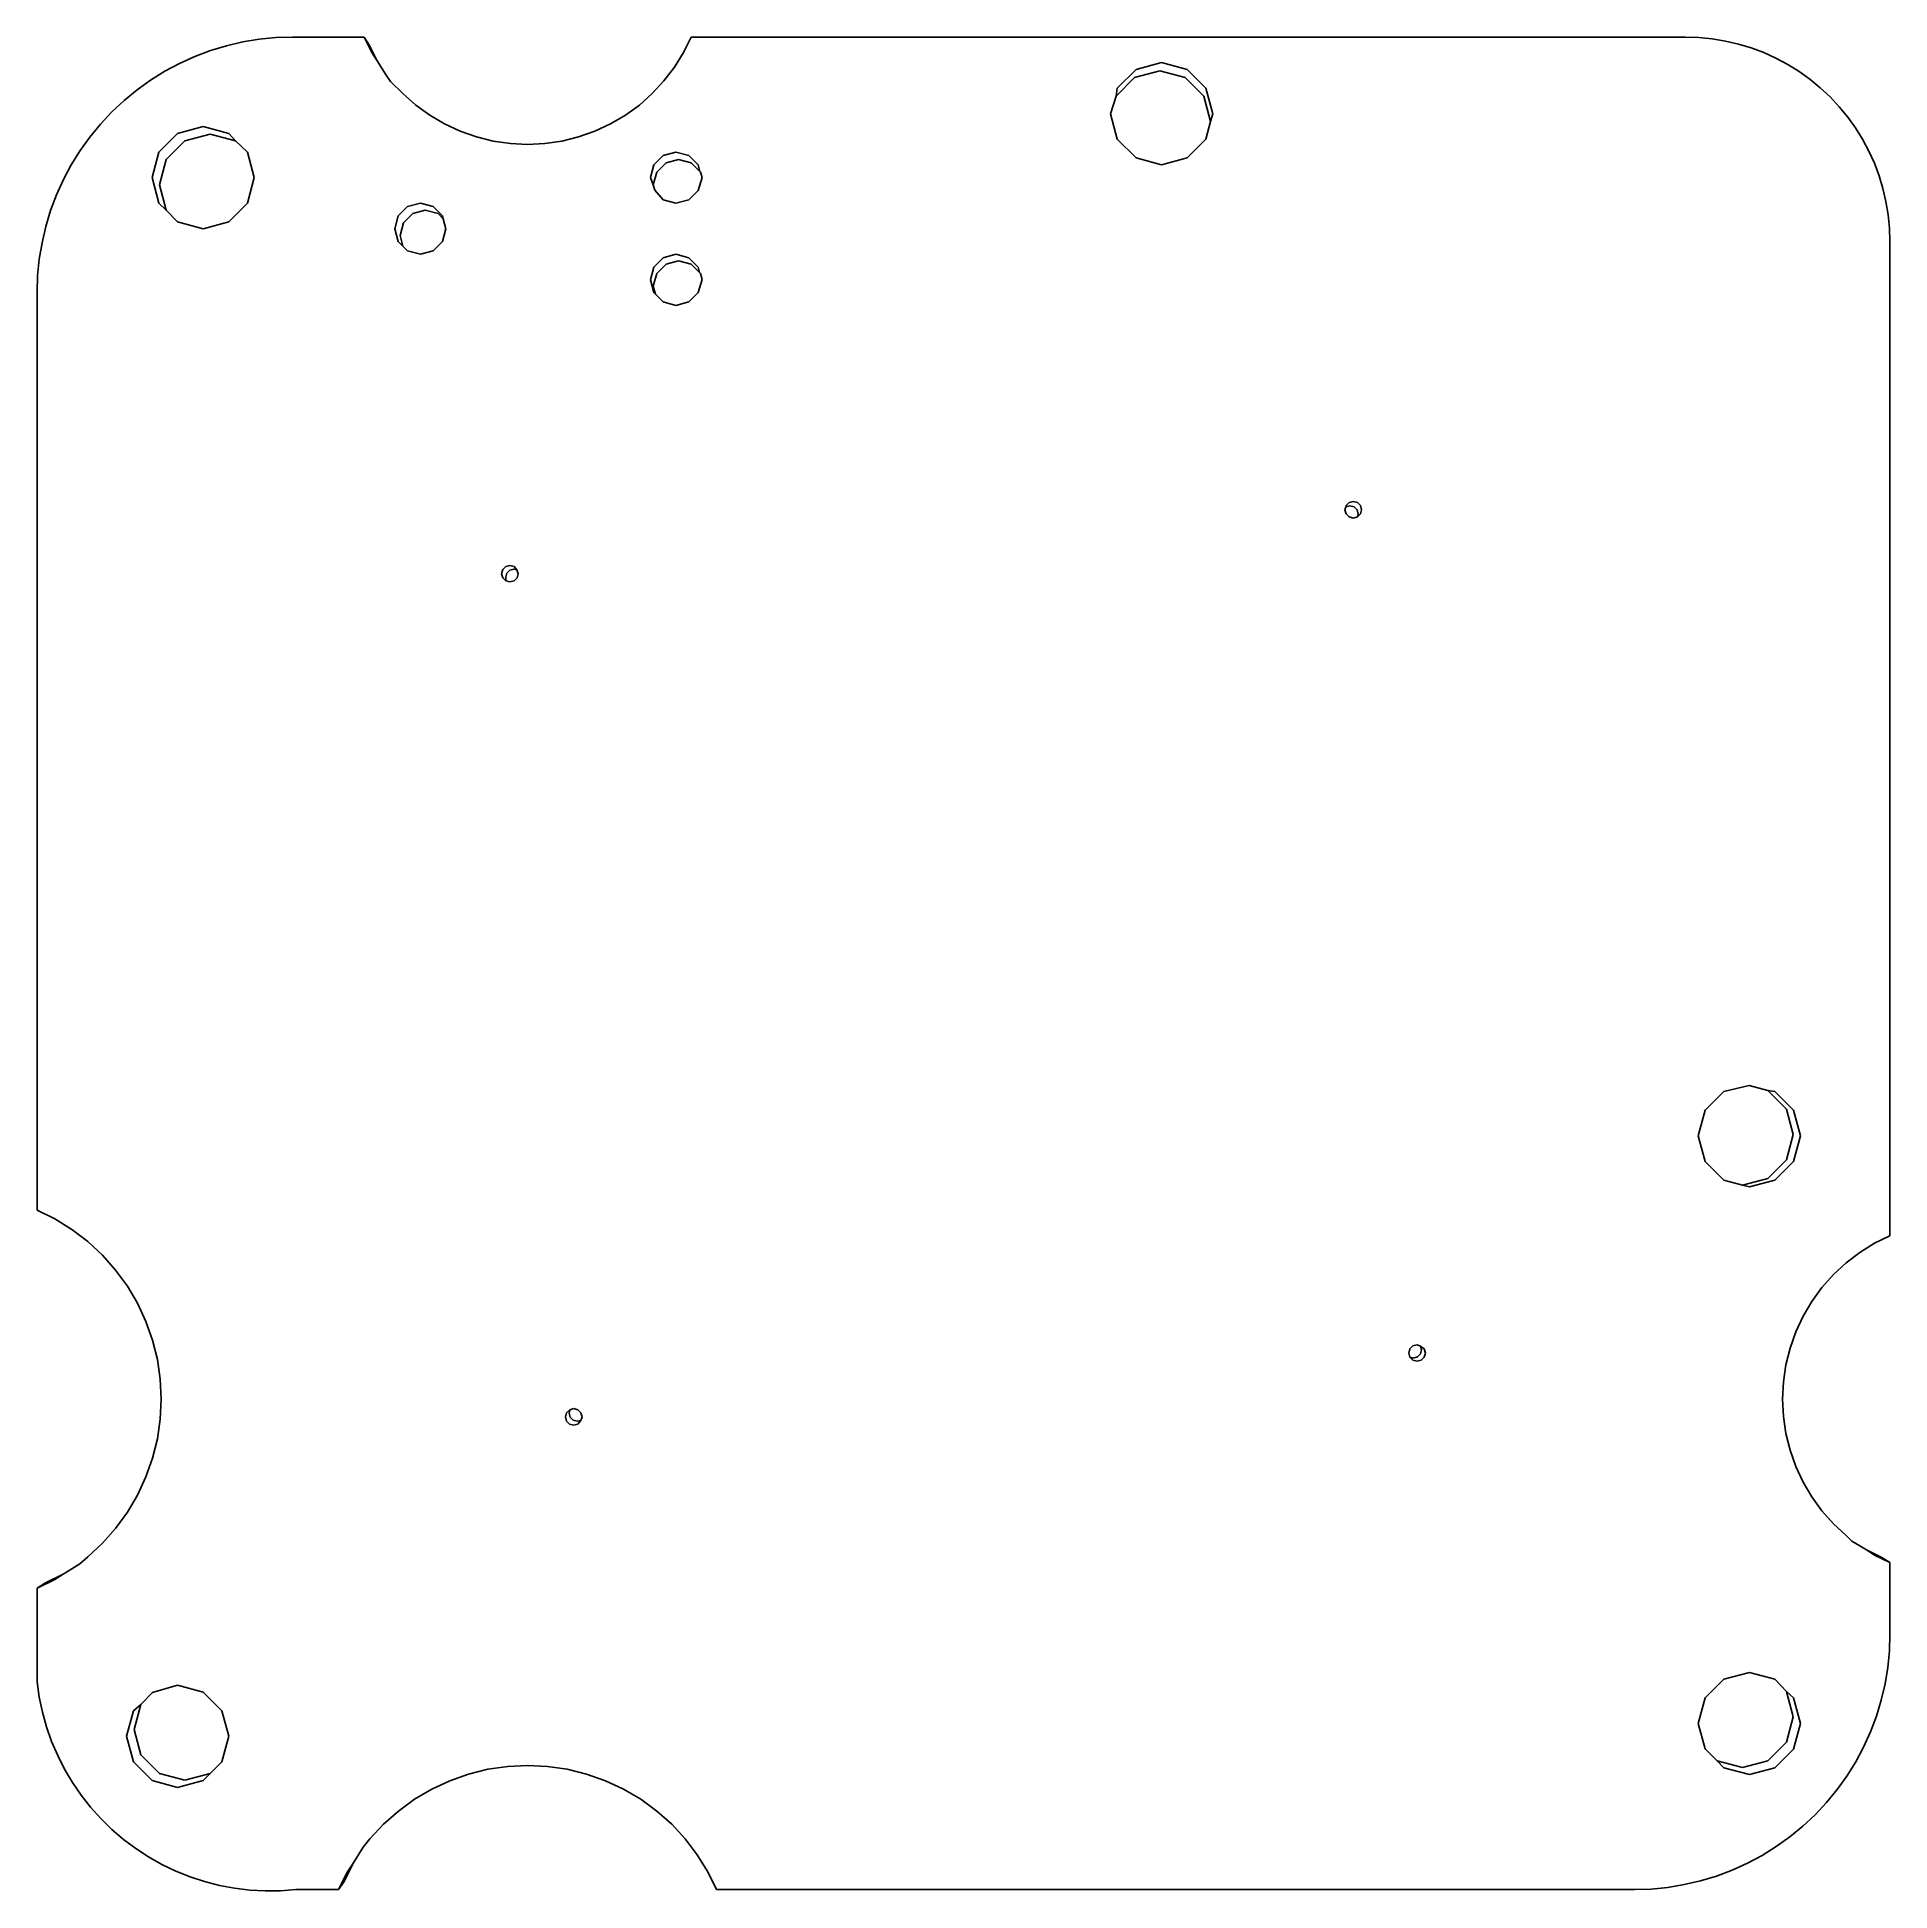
# Model space of a CAD drawing. Extents: x -28 to 27.2, y -27 to 28.3.
import ezdxf

# ---------------------------------------------------------------- set-up
doc = ezdxf.new("R2010")
doc.units = 0
doc.header["$MEASUREMENT"] = 0
doc.layers.get('0').update_dxf_attribs({"linetype": 'CONTINUOUS'})

msp = doc.modelspace()

# ---------------------------------------------------------------- linework, layer by layer
for p, q in [((-21.398, 28.26), (-21.89, 28.179)), ((-20.902, 28.309), (-21.398, 28.26)), ((-20.404, 28.325), (-20.902, 28.309)), ((-18.274, 28.325), (-20.404, 28.325)), ((-18.274, 28.325), (-18.047, 27.864)), ((-18.274, 28.325), (-18.113, 28.075)), ((-8.752, 27.864), (-8.525, 28.325)), ((21.12, 28.325), (-8.525, 28.325)), ((21.519, 28.312), (21.12, 28.325)), ((21.916, 28.273), (21.519, 28.312)), ((22.309, 28.208), (21.916, 28.273)), ((22.698, 28.118), (22.309, 28.208)), ((-23.319, 27.745), (-23.774, 27.54)), ((-22.853, 27.921), (-23.319, 27.745)), ((-22.376, 28.066), (-22.853, 27.921)), ((-21.89, 28.179), (-22.376, 28.066)), ((-18.113, 28.075), (-17.888, 27.618)), ((-18.047, 27.864), (-17.888, 27.618)), ((-9.023, 27.427), (-8.752, 27.864)), ((23.079, 28.002), (22.698, 28.118)), ((23.453, 27.861), (23.079, 28.002)), ((23.816, 27.697), (23.453, 27.861)), ((24.168, 27.509), (23.816, 27.697)), ((-24.213, 27.305), (-24.637, 27.041)), ((-23.774, 27.54), (-24.213, 27.305)), ((-17.888, 27.618), (-17.619, 27.185)), ((-17.619, 27.185), (-17.482, 27.005)), ((-9.334, 27.018), (-9.023, 27.427)), ((4.697, 27.118), (4.144, 26.565)), ((4.739, 27.359), (4.181, 26.802)), ((5.452, 27.32), (4.697, 27.118)), ((5.501, 27.563), (4.739, 27.359)), ((6.208, 27.118), (5.452, 27.32)), ((6.263, 27.359), (5.501, 27.563)), ((6.76, 26.565), (6.208, 27.118)), ((6.821, 26.802), (6.263, 27.359)), ((24.506, 27.298), (24.168, 27.509)), ((24.831, 27.066), (24.506, 27.298)), ((-25.042, 26.751), (-25.427, 26.435)), ((-24.637, 27.041), (-25.042, 26.751)), ((-17.482, 27.005), (-17.115, 26.641)), ((-17.115, 26.641), (-16.731, 26.299)), ((-10.068, 26.299), (-9.684, 26.641)), ((-9.684, 26.641), (-9.334, 27.018)), ((4.144, 26.565), (3.977, 26.04)), ((4.181, 26.802), (4.144, 26.565)), ((6.963, 25.81), (6.76, 26.565)), ((7.025, 26.04), (6.821, 26.802)), ((25.139, 26.813), (24.831, 27.066)), ((25.43, 26.54), (25.139, 26.813)), ((25.703, 26.249), (25.43, 26.54)), ((-25.791, 26.094), (-26.132, 25.73)), ((-25.427, 26.435), (-25.791, 26.094)), ((-16.731, 26.299), (-16.315, 25.997)), ((-16.315, 25.997), (-15.872, 25.736)), ((-10.927, 25.736), (-10.484, 25.997)), ((-10.484, 25.997), (-10.068, 26.299)), ((3.977, 26.04), (4.181, 25.278)), ((6.963, 25.81), (7.025, 26.04)), ((25.956, 25.941), (25.703, 26.249)), ((-26.132, 25.73), (-26.448, 25.345)), ((-23.832, 25.455), (-24.39, 24.897)), ((-23.07, 25.659), (-23.832, 25.455)), ((-22.867, 25.432), (-23.622, 25.23)), ((-22.308, 25.455), (-23.07, 25.659)), ((-22.111, 25.23), (-22.867, 25.432)), ((-22.111, 25.23), (-22.308, 25.455)), ((-15.872, 25.736), (-15.406, 25.519)), ((-15.406, 25.519), (-14.921, 25.348)), ((-11.878, 25.348), (-11.393, 25.519)), ((-11.393, 25.519), (-10.927, 25.736)), ((6.821, 25.278), (6.963, 25.81)), ((26.188, 25.616), (25.956, 25.941)), ((26.399, 25.278), (26.188, 25.616)), ((-26.739, 24.939), (-27.002, 24.516)), ((-26.448, 25.345), (-26.739, 24.939)), ((-24.39, 24.897), (-24.594, 24.135)), ((-23.622, 25.23), (-24.175, 24.677)), ((-21.751, 24.897), (-22.111, 25.23)), ((-21.547, 24.135), (-21.751, 24.897)), ((-14.921, 25.348), (-14.422, 25.225)), ((-14.422, 25.225), (-13.913, 25.15)), ((-13.913, 25.15), (-13.4, 25.125)), ((-13.4, 25.125), (-12.886, 25.15)), ((-12.886, 25.15), (-12.377, 25.225)), ((-12.377, 25.225), (-11.878, 25.348)), ((-8.975, 24.897), (-9.356, 24.795)), ((-8.594, 24.795), (-8.975, 24.897)), ((4.181, 25.278), (4.739, 24.72)), ((6.263, 24.72), (6.821, 25.278)), ((26.587, 24.926), (26.399, 25.278)), ((26.751, 24.563), (26.587, 24.926)), ((-27.002, 24.516), (-27.237, 24.076)), ((-24.175, 24.677), (-24.377, 23.922)), ((-9.635, 24.516), (-9.737, 24.135)), ((-9.356, 24.795), (-9.635, 24.516)), ((-9.273, 24.576), (-9.55, 24.299)), ((-8.896, 24.677), (-9.273, 24.576)), ((-8.518, 24.576), (-8.896, 24.677)), ((-8.315, 24.516), (-8.594, 24.795)), ((-8.263, 24.32), (-8.518, 24.576)), ((-8.263, 24.32), (-8.315, 24.516)), ((4.739, 24.72), (5.501, 24.516)), ((5.501, 24.516), (6.263, 24.72)), ((26.892, 24.189), (26.751, 24.563)), ((-27.237, 24.076), (-27.443, 23.622)), ((-24.594, 24.135), (-24.39, 23.373)), ((-24.377, 23.922), (-24.175, 23.167)), ((-21.751, 23.373), (-21.547, 24.135)), ((-9.737, 24.135), (-9.651, 23.922)), ((-9.55, 24.299), (-9.651, 23.922)), ((-9.651, 23.922), (-9.608, 23.761)), ((-8.315, 23.754), (-8.199, 24.139)), ((-8.242, 24.299), (-8.263, 24.32)), ((-8.199, 24.139), (-8.242, 24.299)), ((27.008, 23.808), (26.892, 24.189)), ((27.098, 23.419), (27.008, 23.808)), ((-27.443, 23.622), (-27.618, 23.155)), ((-24.39, 23.373), (-24.175, 23.167)), ((-22.308, 22.815), (-21.751, 23.373)), ((-16.975, 23.271), (-17.254, 22.992)), ((-16.594, 23.373), (-16.975, 23.271)), ((-16.213, 23.271), (-16.594, 23.373)), ((-15.934, 22.992), (-16.213, 23.271)), ((-9.608, 23.761), (-9.356, 23.475)), ((-9.356, 23.475), (-8.975, 23.373)), ((-8.975, 23.373), (-8.594, 23.475)), ((-8.594, 23.475), (-8.315, 23.754)), ((27.163, 23.026), (27.098, 23.419)), ((-27.763, 22.678), (-27.876, 22.193)), ((-27.618, 23.155), (-27.763, 22.678)), ((-24.175, 23.167), (-23.832, 22.815)), ((-23.832, 22.815), (-23.07, 22.611)), ((-23.07, 22.611), (-22.308, 22.815)), ((-17.254, 22.992), (-17.356, 22.611)), ((-17.102, 22.789), (-17.203, 22.411)), ((-16.825, 23.065), (-17.102, 22.789)), ((-16.448, 23.167), (-16.825, 23.065)), ((-16.07, 23.065), (-16.448, 23.167)), ((-15.912, 22.907), (-16.07, 23.065)), ((-15.912, 22.907), (-15.934, 22.992)), ((-15.832, 22.611), (-15.912, 22.907)), ((27.202, 22.629), (27.163, 23.026)), ((-27.876, 22.193), (-27.958, 21.701)), ((-17.356, 22.611), (-17.254, 22.23)), ((-17.254, 22.23), (-17.118, 22.094)), ((-17.203, 22.411), (-17.118, 22.094)), ((-16.213, 21.951), (-15.934, 22.23)), ((-15.934, 22.23), (-15.832, 22.611)), ((27.215, 22.23), (27.202, 22.629)), ((27.215, -7.415), (27.215, 22.23)), ((-27.958, 21.701), (-28.006, 21.205)), ((-17.118, 22.094), (-16.975, 21.951)), ((-16.975, 21.951), (-16.594, 21.849)), ((-16.594, 21.849), (-16.213, 21.951)), ((-9.356, 21.747), (-9.635, 21.468)), ((-8.975, 21.849), (-9.356, 21.747)), ((-8.896, 21.656), (-9.273, 21.555)), ((-8.594, 21.747), (-8.975, 21.849)), ((-8.518, 21.555), (-8.896, 21.656)), ((-8.315, 21.468), (-8.594, 21.747)), ((-28.006, 21.205), (-28.023, 20.706)), ((-9.635, 21.468), (-9.737, 21.087)), ((-9.737, 21.087), (-9.635, 20.706)), ((-9.55, 21.279), (-9.651, 20.901)), ((-9.273, 21.555), (-9.55, 21.279)), ((-8.273, 21.31), (-8.518, 21.555)), ((-8.273, 21.31), (-8.315, 21.468)), ((-8.315, 20.706), (-8.192, 21.093)), ((-8.242, 21.279), (-8.273, 21.31)), ((-8.192, 21.093), (-8.242, 21.279)), ((-28.023, 20.706), (-28.023, -6.653)), ((-9.651, 20.901), (-9.586, 20.657)), ((-9.635, 20.706), (-9.586, 20.657)), ((-9.586, 20.657), (-9.356, 20.427)), ((-8.594, 20.427), (-8.315, 20.706)), ((-9.356, 20.427), (-8.975, 20.325)), ((-8.975, 20.325), (-8.594, 20.427)), ((11.092, 14.444), (11.001, 14.354)), ((11.215, 14.478), (11.092, 14.444)), ((11.339, 14.444), (11.215, 14.478)), ((11.43, 14.354), (11.339, 14.444)), ((10.994, 14.317), (10.968, 14.23)), ((10.968, 14.23), (11.001, 14.106)), ((11.001, 14.354), (10.994, 14.317)), ((11.116, 14.35), (10.994, 14.317)), ((11.001, 14.106), (11.092, 14.016)), ((11.092, 14.016), (11.215, 13.983)), ((11.239, 14.317), (11.116, 14.35)), ((11.215, 13.983), (11.339, 14.016)), ((11.329, 14.227), (11.239, 14.317)), ((11.362, 14.104), (11.329, 14.227)), ((11.339, 14.016), (11.43, 14.106)), ((11.339, 14.016), (11.362, 14.104)), ((11.463, 14.23), (11.43, 14.354)), ((11.43, 14.106), (11.463, 14.23)), ((-14.142, 12.449), (-14.175, 12.325)), ((-14.175, 12.325), (-14.142, 12.202)), ((-14.051, 12.54), (-14.142, 12.449)), ((-14.142, 12.202), (-14.051, 12.111)), ((-13.928, 12.573), (-14.051, 12.54)), ((-14.05, 12.217), (-14.051, 12.111)), ((-14.017, 12.339), (-14.05, 12.217)), ((-13.927, 12.429), (-14.017, 12.339)), ((-13.804, 12.54), (-13.928, 12.573)), ((-13.805, 12.462), (-13.927, 12.429)), ((-13.716, 12.438), (-13.805, 12.462)), ((-13.716, 12.438), (-13.804, 12.54)), ((-13.804, 12.111), (-13.713, 12.202)), ((-13.68, 12.325), (-13.716, 12.438)), ((-13.713, 12.202), (-13.68, 12.325)), ((-14.051, 12.111), (-13.928, 12.078)), ((-13.928, 12.078), (-13.804, 12.111)), ((22.263, -3.117), (21.705, -3.675)), ((23.018, -2.94), (22.263, -3.117)), ((23.577, -3.089), (23.018, -2.94)), ((24.129, -3.642), (23.577, -3.089)), ((23.787, -3.117), (23.577, -3.089)), ((24.344, -3.675), (23.787, -3.117)), ((21.705, -3.675), (21.501, -4.437)), ((24.332, -4.397), (24.129, -3.642)), ((24.549, -4.437), (24.344, -3.675)), ((24.129, -5.152), (24.332, -4.397)), ((21.501, -4.437), (21.705, -5.198)), ((24.344, -5.198), (24.549, -4.437)), ((21.705, -5.198), (22.262, -5.758)), ((23.577, -5.705), (24.129, -5.152)), ((23.787, -5.756), (24.344, -5.198)), ((22.262, -5.758), (22.821, -5.908)), ((22.821, -5.908), (23.577, -5.705)), ((22.821, -5.908), (23.025, -5.96)), ((23.025, -5.96), (23.787, -5.756)), ((-27.489, -6.916), (-28.023, -6.653)), ((-26.984, -7.229), (-27.489, -6.916)), ((-26.511, -7.589), (-26.984, -7.229)), ((-26.075, -7.993), (-26.511, -7.589)), ((26.754, -7.642), (26.317, -7.913)), ((27.215, -7.415), (26.754, -7.642)), ((-25.68, -8.438), (-26.075, -7.993)), ((25.908, -8.224), (25.531, -8.574)), ((26.317, -7.913), (25.908, -8.224)), ((-25.33, -8.918), (-25.68, -8.438)), ((25.531, -8.574), (25.189, -8.958)), ((-25.028, -9.431), (-25.33, -8.918)), ((24.887, -9.374), (24.626, -9.817)), ((25.189, -8.958), (24.887, -9.374)), ((-24.777, -9.97), (-25.028, -9.431)), ((24.626, -9.817), (24.409, -10.283)), ((-24.58, -10.53), (-24.777, -9.97)), ((24.409, -10.283), (24.238, -10.768)), ((-24.437, -11.107), (-24.58, -10.53)), ((12.906, -10.789), (12.873, -10.913)), ((12.873, -10.913), (12.906, -11.035)), ((12.996, -10.698), (12.906, -10.789)), ((12.906, -11.035), (13.004, -11.062)), ((12.906, -11.035), (12.996, -11.127)), ((13.12, -10.665), (12.996, -10.698)), ((13.004, -11.062), (13.127, -11.029)), ((13.22, -10.705), (13.12, -10.665)), ((13.127, -11.029), (13.217, -10.939)), ((13.217, -10.939), (13.249, -10.816)), ((13.249, -10.816), (13.22, -10.705)), ((13.334, -10.789), (13.22, -10.705)), ((13.244, -11.127), (13.334, -11.036)), ((13.368, -10.913), (13.334, -10.789)), ((13.334, -11.036), (13.368, -10.913)), ((24.238, -10.768), (24.114, -11.267)), ((-24.351, -11.696), (-24.437, -11.107)), ((12.996, -11.127), (13.12, -11.16)), ((13.12, -11.16), (13.244, -11.127)), ((24.114, -11.267), (24.04, -11.776)), ((-24.322, -12.29), (-24.351, -11.696)), ((24.04, -11.776), (24.015, -12.29)), ((-24.351, -12.883), (-24.322, -12.29)), ((-12.237, -12.694), (-12.27, -12.817)), ((-12.136, -12.606), (-12.237, -12.694)), ((-12.136, -12.606), (-12.162, -12.704)), ((-12.162, -12.704), (-12.129, -12.827)), ((-12.023, -12.57), (-12.136, -12.606)), ((-11.899, -12.603), (-12.023, -12.57)), ((-11.808, -12.694), (-11.899, -12.603)), ((-11.775, -12.817), (-11.808, -12.694)), ((24.015, -12.29), (24.04, -12.803)), ((-24.437, -13.472), (-24.351, -12.883)), ((-12.27, -12.817), (-12.237, -12.941)), ((-12.237, -12.941), (-12.147, -13.032)), ((-12.147, -13.032), (-12.023, -13.065)), ((-12.129, -12.827), (-12.039, -12.917)), ((-12.039, -12.917), (-11.917, -12.95)), ((-12.023, -13.065), (-11.899, -13.032)), ((-11.917, -12.95), (-11.814, -12.922)), ((-11.899, -13.032), (-11.814, -12.922)), ((-11.814, -12.922), (-11.775, -12.817)), ((24.04, -12.803), (24.114, -13.312)), ((-24.58, -14.049), (-24.437, -13.472)), ((24.114, -13.312), (24.238, -13.811)), ((24.238, -13.811), (24.409, -14.296)), ((-24.777, -14.61), (-24.58, -14.049)), ((24.409, -14.296), (24.626, -14.762)), ((-25.028, -15.149), (-24.777, -14.61)), ((24.626, -14.762), (24.887, -15.205)), ((-25.33, -15.661), (-25.028, -15.149)), ((24.887, -15.205), (25.189, -15.621)), ((-25.68, -16.141), (-25.33, -15.661)), ((25.189, -15.621), (25.531, -16.005)), ((25.531, -16.005), (25.908, -16.355)), ((-26.075, -16.586), (-25.68, -16.141)), ((25.908, -16.355), (26.084, -16.519)), ((26.084, -16.519), (26.317, -16.666)), ((-26.745, -17.197), (-26.511, -16.99)), ((-26.511, -16.99), (-26.075, -16.586)), ((26.317, -16.666), (26.518, -16.787)), ((26.518, -16.787), (26.975, -17.012)), ((26.518, -16.787), (26.754, -16.937)), ((26.754, -16.937), (27.215, -17.164)), ((27.215, -17.164), (26.975, -17.012)), ((-28.023, -17.926), (-27.489, -17.663)), ((-27.775, -17.767), (-27.246, -17.507)), ((-27.489, -17.663), (-27.246, -17.507)), ((-27.246, -17.507), (-26.984, -17.35)), ((-26.984, -17.35), (-26.745, -17.197)), ((27.215, -19.294), (27.215, -17.164)), ((-28.023, -17.926), (-27.775, -17.767)), ((-28.023, -17.926), (-28.023, -20.723)), ((27.199, -19.792), (27.215, -19.294)), ((27.15, -20.288), (27.199, -19.792)), ((23.025, -20.437), (22.263, -20.641)), ((23.787, -20.641), (23.025, -20.437)), ((27.069, -20.78), (27.15, -20.288)), ((-28.023, -20.723), (-27.958, -21.176)), ((-23.832, -20.817), (-24.578, -21.037)), ((-23.07, -21.022), (-23.832, -20.817)), ((22.263, -20.641), (21.705, -21.198)), ((24.129, -21.011), (23.787, -20.641)), ((26.956, -21.266), (27.069, -20.78)), ((-27.958, -21.176), (-27.864, -21.624)), ((-24.93, -21.389), (-25.152, -21.579)), ((-24.93, -21.389), (-25.132, -22.144)), ((-24.578, -21.037), (-24.93, -21.389)), ((-22.513, -21.579), (-23.07, -21.022)), ((21.705, -21.198), (21.501, -21.96)), ((24.332, -21.766), (24.129, -21.011)), ((24.344, -21.198), (24.129, -21.011)), ((24.549, -21.96), (24.344, -21.198)), ((26.811, -21.743), (26.956, -21.266)), ((-27.864, -21.624), (-27.741, -22.064)), ((-27.741, -22.064), (-27.589, -22.496)), ((-25.152, -21.579), (-25.356, -22.341)), ((-22.308, -22.341), (-22.513, -21.579)), ((21.501, -21.96), (21.71, -22.718)), ((24.129, -22.521), (24.332, -21.766)), ((24.344, -22.722), (24.549, -21.96)), ((26.635, -22.209), (26.811, -21.743)), ((-27.589, -22.496), (-27.409, -22.917)), ((-25.356, -22.341), (-25.152, -23.103)), ((-25.132, -22.144), (-24.93, -22.899)), ((-22.515, -23.101), (-22.308, -22.341)), ((23.577, -23.074), (24.129, -22.521)), ((26.195, -23.103), (26.43, -22.663)), ((26.43, -22.663), (26.635, -22.209)), ((-27.409, -22.917), (-27.202, -23.325)), ((-25.152, -23.103), (-24.594, -23.661)), ((-24.93, -22.899), (-24.377, -23.452)), ((-22.867, -23.452), (-22.515, -23.101)), ((-13.4, -23.212), (-13.993, -23.241)), ((-12.806, -23.241), (-13.4, -23.212)), ((21.71, -22.718), (22.066, -23.074)), ((22.066, -23.074), (22.821, -23.277)), ((22.066, -23.074), (22.263, -23.28)), ((22.821, -23.277), (23.577, -23.074)), ((23.787, -23.28), (24.344, -22.722)), ((25.931, -23.527), (26.195, -23.103)), ((-27.202, -23.325), (-26.969, -23.719)), ((-26.969, -23.719), (-26.71, -24.097)), ((-24.594, -23.661), (-23.832, -23.865)), ((-24.377, -23.452), (-23.622, -23.654)), ((-23.832, -23.865), (-23.07, -23.661)), ((-23.622, -23.654), (-22.867, -23.452)), ((-23.07, -23.661), (-22.867, -23.452)), ((-15.72, -23.667), (-16.259, -23.918)), ((-15.159, -23.47), (-15.72, -23.667)), ((-14.582, -23.327), (-15.159, -23.47)), ((-13.993, -23.241), (-14.582, -23.327)), ((-12.218, -23.327), (-12.806, -23.241)), ((-11.64, -23.47), (-12.218, -23.327)), ((-11.08, -23.667), (-11.64, -23.47)), ((-10.541, -23.918), (-11.08, -23.667)), ((22.263, -23.28), (23.025, -23.484)), ((23.025, -23.484), (23.787, -23.28)), ((25.641, -23.932), (25.931, -23.527)), ((-26.71, -24.097), (-26.428, -24.457)), ((-16.771, -24.22), (-17.251, -24.57)), ((-16.259, -23.918), (-16.771, -24.22)), ((-10.028, -24.22), (-10.541, -23.918)), ((-9.548, -24.57), (-10.028, -24.22)), ((24.984, -24.681), (25.325, -24.317)), ((25.325, -24.317), (25.641, -23.932)), ((-26.428, -24.457), (-26.122, -24.797)), ((-26.122, -24.797), (-25.795, -25.117)), ((-17.251, -24.57), (-17.696, -24.965)), ((-9.103, -24.965), (-9.548, -24.57)), ((24.62, -25.022), (24.984, -24.681)), ((-25.795, -25.117), (-25.448, -25.415)), ((-25.448, -25.415), (-25.082, -25.69)), ((-18.107, -25.395), (-18.297, -25.645)), ((-17.696, -24.965), (-18.107, -25.395)), ((-8.699, -25.401), (-9.103, -24.965)), ((-8.339, -25.874), (-8.699, -25.401)), ((23.829, -25.629), (24.234, -25.338)), ((24.234, -25.338), (24.62, -25.022)), ((-25.082, -25.69), (-24.699, -25.94)), ((-24.699, -25.94), (-24.3, -26.164)), ((-18.608, -26.146), (-18.297, -25.645)), ((-8.026, -26.379), (-8.339, -25.874)), ((22.966, -26.127), (23.406, -25.892)), ((23.406, -25.892), (23.829, -25.629)), ((-24.3, -26.164), (-23.887, -26.362)), ((-23.887, -26.362), (-23.462, -26.533)), ((-23.462, -26.533), (-23.027, -26.675)), ((-18.773, -26.379), (-19.036, -26.913)), ((-18.608, -26.146), (-18.868, -26.675)), ((-18.608, -26.146), (-18.773, -26.379)), ((-7.763, -26.913), (-8.026, -26.379)), ((21.568, -26.653), (22.045, -26.508)), ((22.045, -26.508), (22.512, -26.333)), ((22.512, -26.333), (22.966, -26.127)), ((-23.027, -26.675), (-22.584, -26.789)), ((-22.584, -26.789), (-22.134, -26.873)), ((-22.134, -26.873), (-21.68, -26.928)), ((-21.68, -26.928), (-21.223, -26.953)), ((-21.223, -26.953), (-20.765, -26.948)), ((-20.765, -26.948), (-20.309, -26.913)), ((-20.309, -26.913), (-19.036, -26.913)), ((-19.036, -26.913), (-18.868, -26.675)), ((-7.763, -26.913), (19.596, -26.913)), ((19.596, -26.913), (20.095, -26.896)), ((20.095, -26.896), (20.591, -26.848)), ((20.591, -26.848), (21.083, -26.766)), ((21.083, -26.766), (21.568, -26.653))]:
    msp.add_line(p, q)

doc.saveas('drawing.dxf')
